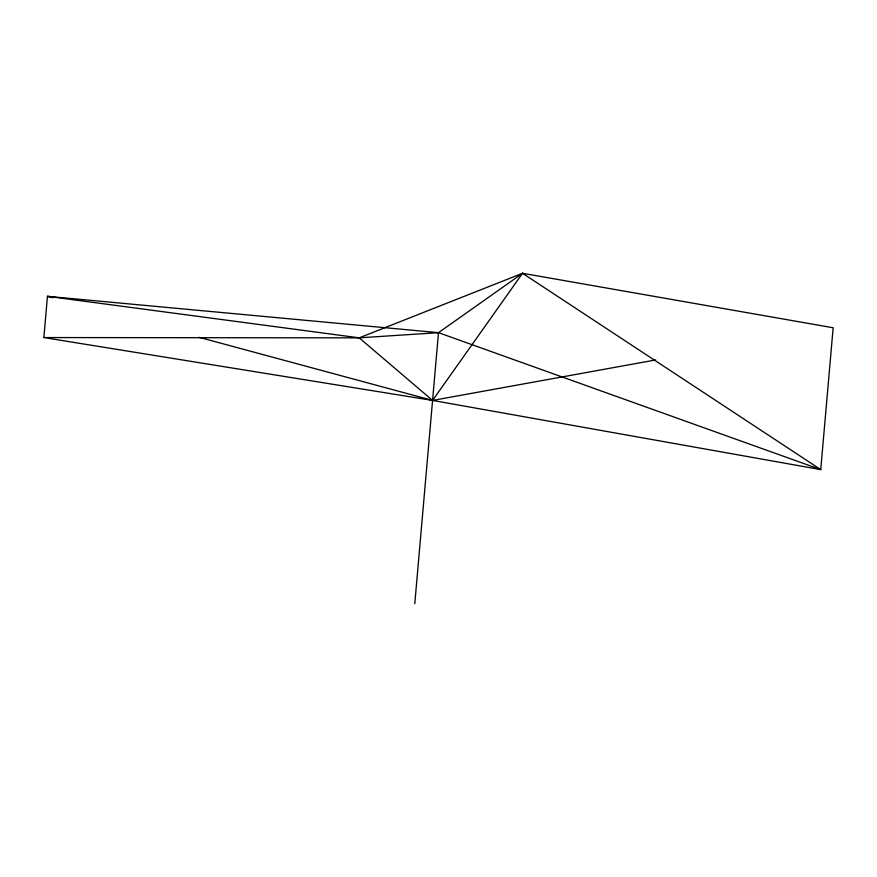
<?xml version="1.0" encoding="UTF-8"?>
<svg xmlns="http://www.w3.org/2000/svg" width="877" height="877" viewBox="0 0 877 877"><rect width="100%" height="100%" fill="white"/><g stroke="black" fill="none" stroke-linecap="round" stroke-linejoin="round"><path stroke-width="1.32" d="M43.85 337.557L47.457 296.327L438.5 332.668L820.74 469.601L833.15 327.768L522.539 273.284L359.208 337.842L43.85 337.557L432.569 400.427L820.74 469.601L522.539 273.284L438.5 332.668L359.208 337.842L47.457 296.327L52.73 297.752M414.788 603.716L438.5 332.668M522.539 273.284L432.569 400.427L199.134 337.327M655.711 359.954L432.569 400.427L359.208 337.842"/></g></svg>
